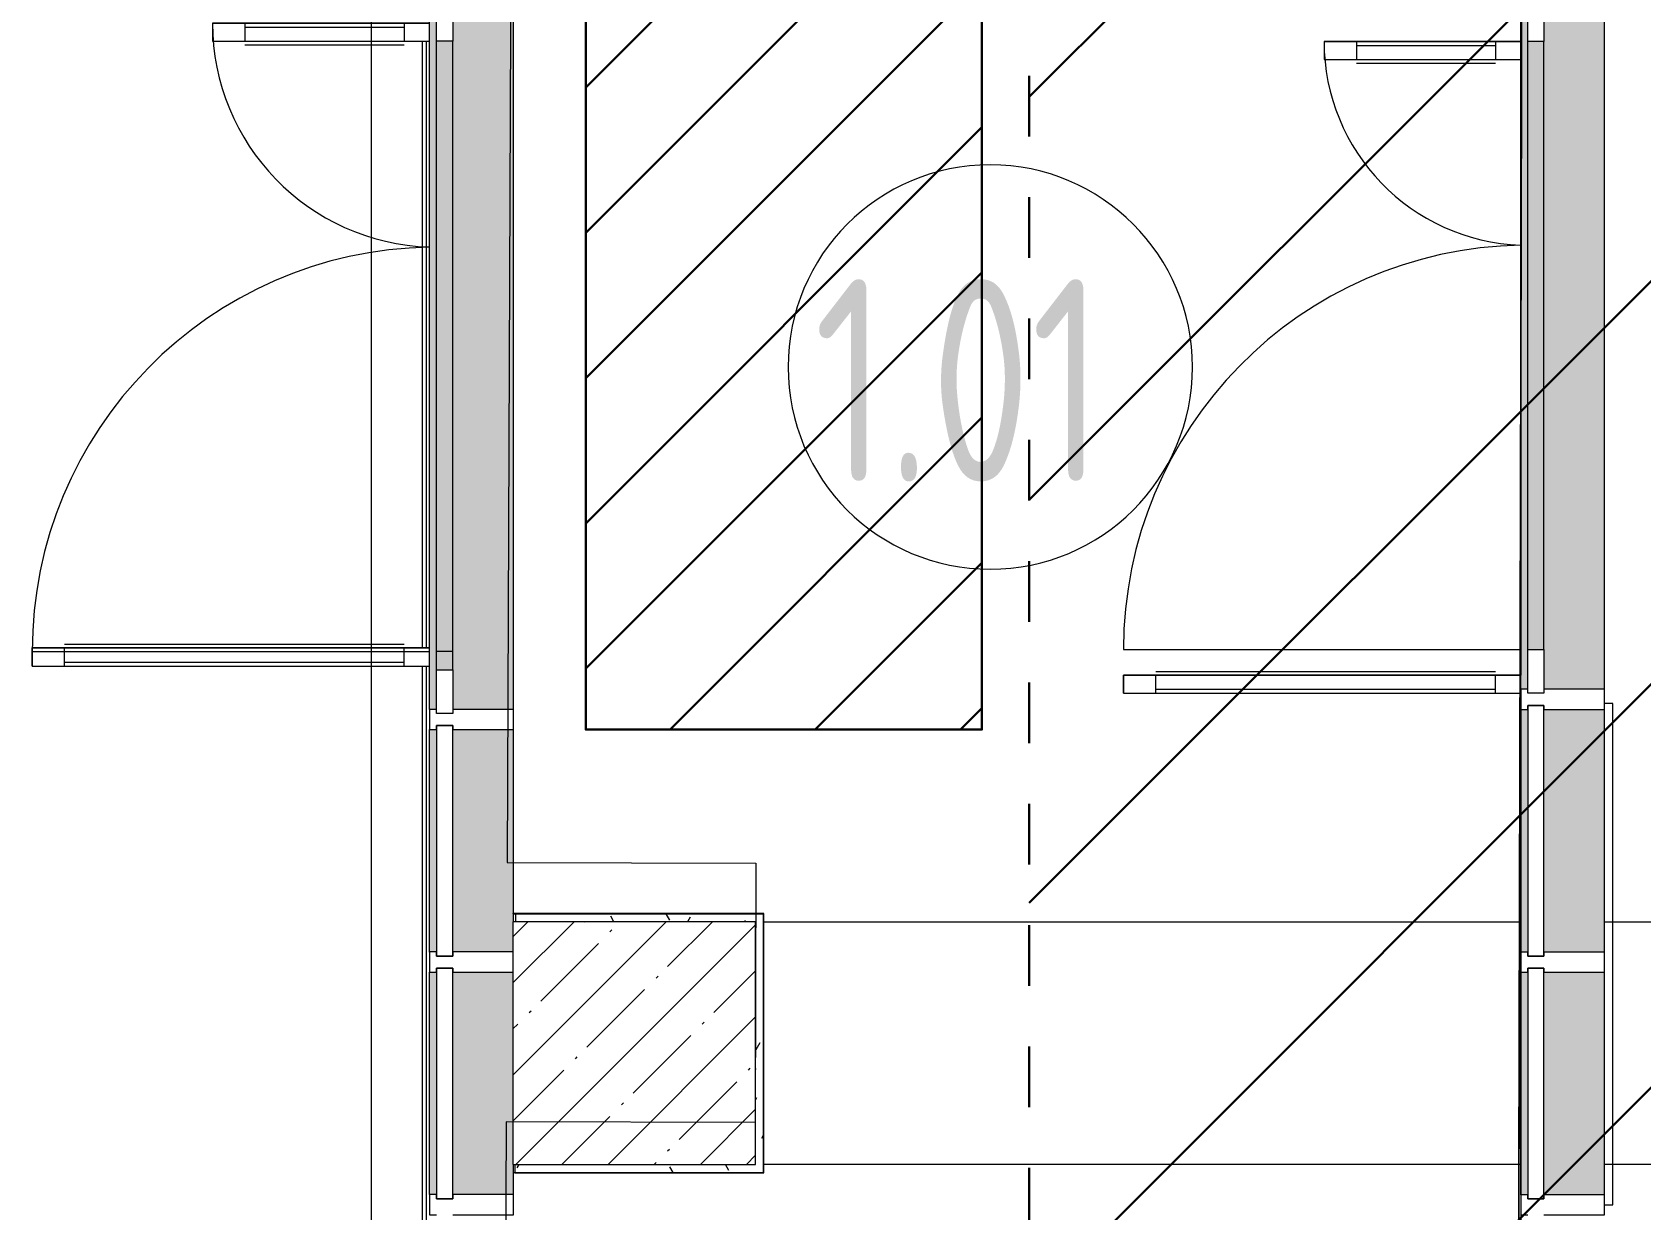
# Model space of a CAD drawing. Header units: millimetres. Extents: x -1113 to 415037, y -3642 to 354837.
# Drawn here: x 2936 to 6914, y 17602 to 20514 of the extents above; entities that cross this region are included whole.
import ezdxf

# ---------------------------------------------------------------- set-up
doc = ezdxf.new("R2010")
doc.units = ezdxf.units.MM
doc.linetypes.add('Штрих короткий', pattern=[600, 300, -300])
for name, color, linetype, lineweight in [('0) строит. леса', 20, 'Continuous', 30), ('A-AREA-BNDY', 7, 'Continuous', 5), ('A-AREA-IDEN', 7, 'Continuous', 9), ('A-DETL-GENF', 7, 'Continuous', 9), ('A-FLOR', 7, 'Continuous', 9), ('A-GLAZ-CURT', 7, 'Continuous', 9), ('A-GLAZ-CURT-1', 7, 'Continuous', 5), ('A-GLAZ-CURT-2', 7, 'Continuous', 20), ('A-GLAZ-CWMG', 7, 'Continuous', 9), ('A-GLAZ-CWMG-1', 7, 'Continuous', 20), ('I-WALL', 7, 'Continuous', 5), ('S-COLS', 7, 'Continuous', 9), ('S-COLS-1', 7, 'Continuous', 5), ('Оси', 7, 'Continuous', 9)]:
    doc.layers.add(name, color=color, linetype=linetype, lineweight=lineweight)
for name, color, linetype, lineweight, true_color in [('A-DOOR-1', 7, 'Continuous', 5, 0xc0c0c0), ('A-WALL-1', 9, 'Continuous', 5, 0x808080), ('A-WALL-FNSH-1', 9, 'Continuous', 5, 0x808080)]:
    doc.layers.add(name, color=color, linetype=linetype, lineweight=lineweight, true_color=true_color)
doc.styles.add('СПДС', font='ГОСТ тип А.ttf', dxfattribs={"width": 0.9})
pattern_1 = [(0, (64.7, -136.06), (243.84, 60.96), [20.117, -162.763, 20.117, -162.763, -975.36]), (0, (64.7, -136.06), (243.84, 60.96), [-365.76, 20.117, -345.643, 20.117, -162.763, -426.72]), (0, (64.7, -136.06), (243.84, 60.96), [-914.4, 20.117, -101.803, 20.117, -284.683]), (120, (156.14, -105.58), (-174.7129, 180.69163), [20.117, -162.763, 20.117, -162.763, -975.36]), (120, (156.14, -105.58), (-174.7129, 180.69163), [-365.76, 20.117, -345.643, 20.117, -162.763, -426.72]), (120, (156.14, -105.58), (-174.7129, 180.69163), [-914.4, 20.117, -101.803, 20.117, -284.683]), (240, (186.62, 16.34), (-69.1271, -241.65163), [20.117, -162.763, 20.117, -162.763, -975.36]), (240, (186.62, 16.34), (-69.1271, -241.65163), [-365.76, 20.117, -345.643, 20.117, -162.763, -426.72]), (240, (186.62, 16.34), (-69.1271, -241.65163), [-914.4, 20.117, -101.803, 20.117, -284.683])]

# ---------------------------------------------------------------- blocks, each defined once
blk = doc.blocks.new('Системная панель - Стекло - 40мм-32257947-Объем проектирования 1 этажа')
at = {"layer": 'A-GLAZ-CURT-1'}
h = blk.add_hatch(dxfattribs=at)
h.set_pattern_fill('FP_71', color=256, style=0, pattern_type=2)
h.set_pattern_definition([(135, (18475, -6770), (-565.685, -565.685), [400, -1200]), (135, (18675, -7170), (-565.685, -565.685), [1200, -400]), (135, (18875, -6370), (-565.685, -565.685), [400, -1200])])
h.paths.add_polyline_path([(310, 0), (310, 40), (-310, 40), (-310, 0), (245, 0)])
at = {"layer": 'A-GLAZ-CURT-2'}
for p, q in [((310, 40), (-310, 40)), ((-310, 40), (-310, 0)), ((310, 0), (310, 40)), ((-310, 0), (310, 0))]:
    blk.add_line(p, q, dxfattribs=at)
blk = doc.blocks.new('Прямоугольный импост - Импост структурный с накладкой - 190мм-32257948-Объем проектирования 1 этажа')
at = {"layer": 'A-GLAZ-CWMG'}
for points in [[(6553, 18375), (6570, 18375), (6570, 18975), (6553, 18975), (6553, 18409.4)], [(6610, 18375), (6760, 18375), (6760, 18975), (6610, 18975), (6610, 18450)]]:
    blk.add_hatch(color=256, dxfattribs=at).paths.add_polyline_path(points)
for p, q in [((6553, 18375), (6553, 18975)), ((6760, 18375), (6760, 18975))]:
    blk.add_line(p, q, dxfattribs=at)
blk = doc.blocks.new('Прямоугольный импост - Импост структурный с накладкой - 190мм-22862222-Объем проектирования 1 этажа')
at = {"layer": 'A-GLAZ-CWMG-1'}
for p, q in [((-25, 0), (-25, 17)), ((-25, 17), (25, 17)), ((25, 0), (15, 0)), ((15, 0), (15, -40)), ((25, 17), (25, 0)), ((-25, -190), (-25, -40)), ((15, -40), (25, -40)), ((25, -40), (25, -190)), ((25, -190), (-25, -190))]:
    blk.add_line(p, q, dxfattribs=at)
blk = doc.blocks.new('Прямоугольный импост - Импост структурный с накладкой - 190мм-V44-Объем проектирования 1 этажа')
at = {"layer": 'A-GLAZ-CWMG-1'}
for p, q in [((-25, 0), (-25, 17)), ((-25, 17), (25, 17)), ((-15, 0), (-25, 0)), ((-15, -40), (-15, 0)), ((25, 17), (25, 0)), ((-25, -190), (-25, -40)), ((-25, -40), (-15, -40)), ((25, -40), (25, -190)), ((25, -190), (-25, -190))]:
    blk.add_line(p, q, dxfattribs=at)
blk = doc.blocks.new('Прямоугольный импост - Импост структурный с накладкой - 190мм-23190277-Объем проектирования 1 этажа')
at = {"layer": 'A-GLAZ-CWMG'}
for points in [[(3871.1, 19950.1), (3871.1, 20725.1), (3854.1, 20725.1), (3854.1, 19950.1), (3861.1, 19950.1)], [(4031.1, 19950.1), (4061.1, 19950.1), (4060, 20725.1), (3911.1, 20725), (3911.1, 19950.1), (4006.1, 19950.1)], [(3871.1, 19950.1), (3911.1, 19950.1), (3910, 20627.1), (3871.1, 20627.1), (3871.1, 20132.4)]]:
    blk.add_hatch(color=256, dxfattribs=at).paths.add_polyline_path(points)
for p, q in [((3854.1, 19950.1), (3854.1, 20725.1)), ((4061.1, 19950.1), (4061.1, 20725)), ((3871.1, 19950.1), (3871.1, 20627.1)), ((3911.1, 19950.1), (3911.1, 20627.1))]:
    blk.add_line(p, q, dxfattribs=at)
blk = doc.blocks.new('BSC_Колонна _Прямоугольная - 600х600-17858062-Объем проектирования 1 этажа')
at = {"layer": 'S-COLS-1'}
h = blk.add_hatch(dxfattribs=at)
h.set_pattern_fill('FP_153', color=256, style=0, pattern_type=2)
h.set_pattern_definition([(45, (-4360, -18150), (-114.0493, 114.0493), []), (45, (-4245.95, -18150), (-114.0493, 114.0493), [201.612, -40.322, 6.706, -33.617])])
h.paths.add_polyline_path([(-300, -300), (300, -300), (300, 300), (-300, 300), (-300, -137.6)])
for p, q in [((300, 300), (-300, 300)), ((-300, 300), (-300, -300)), ((300, -300), (300, 300)), ((-300, -300), (300, -300))]:
    blk.add_line(p, q, dxfattribs=at)
blk = doc.blocks.new('Прямоугольный импост - Импост структурный с накладкой - 190мм-32257698-Объем проектирования 1 этажа')
at = {"layer": 'A-GLAZ-CWMG'}
for points in [[(6560, 16025), (6570, 16025), (6570, 17725), (6553, 17725), (6553, 16025)], [(6760, 16025), (6760, 17725), (6610, 17725), (6610, 16025)], [(6570, 16123), (6610, 16123), (6610, 17627), (6570, 17627), (6570, 16699.3)]]:
    blk.add_hatch(color=256, dxfattribs=at).paths.add_polyline_path(points)
for p, q in [((6553, 16025), (6553, 17725)), ((6760, 16025), (6760, 17725)), ((6570, 16123), (6570, 17627)), ((6610, 16123), (6610, 17627))]:
    blk.add_line(p, q, dxfattribs=at)
blk = doc.blocks.new('Дверь_Витражная_остекление_ - ДВН_ДАО_Главный вход_1800 в свету 3-32257949-Объем проектирования 1 этажа')
at = {"layer": 'A-DETL-GENF'}
for p, q in [((-752, -504), (-752, -17)), ((-752, -17), (-752, -504)), ((-707, -504), (-707, -17)), ((-707, -504), (-707, -17)), ((815, -1000), (815, -17)), ((815, -17), (815, -1000)), ((860, -1000), (860, -17)), ((860, -1000), (860, -17)), ((-752, -80), (-707, -80)), ((-742, -424), (-742, -80)), ((-698, -424), (-698, -80)), ((806, -920), (806, -80)), ((860, -80), (815, -80)), ((850, -920), (850, -80)), ((-752, -424), (-707, -424)), ((-752, -504), (-707, -504)), ((-752, -504), (-707, -504)), ((860, -920), (815, -920)), ((860, -1000), (815, -1000)), ((815, -1000), (860, -1000))]:
    blk.add_line(p, q, dxfattribs=at)
at = {"layer": 'A-DOOR-1'}
for p, q in [((-860, 40), (-752, 40)), ((-860, 0), (-860, 40)), ((-752, 40), (-752, 0)), ((752, 40), (860, 40)), ((752, 0), (752, 40)), ((860, 40), (860, 0)), ((-752, 0), (-860, 0)), ((-752, -504), (-752, -17)), ((860, 0), (752, 0)), ((752, -1000), (752, -17))]:
    blk.add_line(p, q, dxfattribs=at)
for centre, radius, start, end in [((-752, 0), 504, 270, 358.0452), ((752, 0), 1000, 180.979, 270)]:
    blk.add_arc(centre, radius, start, end, dxfattribs=at)
blk = doc.blocks.new('Системная панель - Стекло - 40мм-23926328-Объем проектирования 1 этажа')
at = {"layer": 'A-GLAZ-CURT-1'}
h = blk.add_hatch(dxfattribs=at)
h.set_pattern_fill('FP_157', color=256, style=0, pattern_type=2)
h.set_pattern_definition([(135, (17850, -6770), (-565.685, -565.685), [400, -1200]), (135, (18050, -7170), (-565.685, -565.685), [1200, -400]), (135, (18250, -6370), (-565.685, -565.685), [400, -1200])])
h.paths.add_polyline_path([(285, 40), (-285, 40), (-285, 0), (285, 0)])
at = {"layer": 'A-GLAZ-CURT-2'}
for p, q in [((285, 40), (-285, 40)), ((-285, 40), (-285, 0)), ((285, 0), (285, 40)), ((-285, 0), (285, 0))]:
    blk.add_line(p, q, dxfattribs=at)
blk = doc.blocks.new('Прямоугольный импост - Импост структурный с накладкой - 190мм-23926323-Объем проектирования 1 этажа')
at = {"layer": 'A-GLAZ-CWMG'}
for points in [[(6570, 17775), (6570, 18325), (6553, 18325), (6553, 17775), (6560, 17775)], [(6610, 17775), (6760, 17775), (6760, 18325), (6610, 18325), (6610, 17830)]]:
    blk.add_hatch(color=256, dxfattribs=at).paths.add_polyline_path(points)
for p, q in [((6553, 17775), (6553, 18325)), ((6760, 17775), (6760, 18325))]:
    blk.add_line(p, q, dxfattribs=at)
blk = doc.blocks.new('Прямоугольный импост - Импост структурный с накладкой - 190мм-V156-Объем проектирования 1 этажа')
at = {"layer": 'A-GLAZ-CWMG-1'}
for p, q in [((-25, 0), (-25, 17)), ((-25, 17), (25, 17)), ((-15, 0), (-25, 0)), ((-15, -40), (-15, 0)), ((25, 0), (15, 0)), ((15, 0), (15, -40)), ((25, 17), (25, 0)), ((-25, -190), (-25, -40)), ((-25, -40), (-15, -40)), ((15, -40), (25, -40)), ((25, -40), (25, -190)), ((25, -190), (-25, -190))]:
    blk.add_line(p, q, dxfattribs=at)
blk = doc.blocks.new('Прямоугольный импост - Импост структурный с накладкой - 170мм-23186685-Объем проектирования 1 этажа')
at = {"layer": 'A-GLAZ-CWMG'}
for p, q in [((3836.1, 19127.1), (3836.1, 20627.1)), ((3846.1, 19127.1), (3846.1, 20627.1)), ((3836.1, 17663.1), (3836.1, 19082.1)), ((3846.1, 17663.1), (3846.1, 19082.1))]:
    blk.add_line(p, q, dxfattribs=at)
blk = doc.blocks.new('Прямоугольный импост - Импост структурный с накладкой - 190мм-23933667-Объем проектирования 1 этажа')
at = {"layer": 'A-GLAZ-CWMG'}
for points in [[(3861.1, 19150.1), (3871.1, 19150.1), (3871.1, 19950.1), (3854.1, 19950.1), (3854.1, 19150.1)], [(3871.1, 19150.1), (3911.1, 19150.1), (3910, 19950.1), (3871.1, 19950.1)], [(4060, 19150.1), (4061.1, 19150.1), (4060, 19950.1), (3911.1, 19950.1), (3911.1, 19150.1), (4031.1, 19150.1)]]:
    blk.add_hatch(color=256, dxfattribs=at).paths.add_polyline_path(points)
for p, q in [((3854.1, 19150.1), (3854.1, 19950.1)), ((3871.1, 19150.1), (3871.1, 19950.1)), ((3911.1, 19150.1), (3911.1, 19950.1)), ((4061.1, 19150.1), (4061.1, 19950.1))]:
    blk.add_line(p, q, dxfattribs=at)
blk = doc.blocks.new('Дверь_Витражная_СКБ_2Ст - ВН-1_ ДВН_ДАО_Главный вход_1800 в свету 3-31912953-Объем проектирования 1 этажа')
at = {"layer": 'A-DETL-GENF'}
for p, q in [((732, 40), (732, 0)), ((732, 40), (732, 0)), ((-822, -554), (-822, -17)), ((-822, -17), (-822, -554)), ((-777, -554), (-777, -17)), ((-777, -554), (-777, -17)), ((723, -1000), (723, -17)), ((723, -17), (723, -1000)), ((768, -1000), (768, -17)), ((768, -1000), (768, -17)), ((-822, -80), (-777, -80)), ((-812, -474), (-812, -80)), ((-768, -474), (-768, -80)), ((714, -920), (714, -80)), ((768, -80), (723, -80)), ((758, -920), (758, -80)), ((-822, -474), (-777, -474)), ((-822, -554), (-777, -554)), ((-822, -554), (-777, -554)), ((768, -920), (723, -920)), ((768, -1000), (723, -1000)), ((723, -1000), (768, -1000))]:
    blk.add_line(p, q, dxfattribs=at)
at = {"layer": 'A-DOOR-1'}
for p, q in [((-885, 40), (-777, 40)), ((-885, 0), (-885, 40)), ((-777, 40), (-777, 0)), ((777, 40), (885, 40)), ((777, 0), (777, 40)), ((885, 40), (885, 0)), ((-777, 0), (-885, 0)), ((-822, -554), (-822, -17)), ((732, -1000), (732, -17)), ((885, 0), (777, 0))]:
    blk.add_line(p, q, dxfattribs=at)
for centre, radius, start, end in [((-822, 0), 554, 270, 358.227), ((732, 0), 1000, 180.979, 270)]:
    blk.add_arc(centre, radius, start, end, dxfattribs=at)
blk = doc.blocks.new('Системная панель - Стекло - 40мм-V190-Объем проектирования 1 этажа')
at = {"layer": 'A-GLAZ-CURT-2'}
for p, q in [((285, 40), (-285, 40)), ((-285, 40), (-285, 0)), ((285, 0), (285, 40)), ((-285, 0), (285, 0))]:
    blk.add_line(p, q, dxfattribs=at)
blk = doc.blocks.new('Прямоугольный импост - Импост структурный с накладкой - 190мм-V191-Объем проектирования 1 этажа')
at = {"layer": 'A-GLAZ-CWMG'}
for points in [[(3861.1, 17775.1), (3871.1, 17775.1), (3871.1, 18325.1), (3854.1, 18325.1), (3854.1, 17775.1)], [(4060, 17775.1), (4061.1, 17775.1), (4060, 18325.1), (3911.1, 18325.1), (3911.1, 17775.1), (4031.1, 17775.1)]]:
    blk.add_hatch(color=256, dxfattribs=at).paths.add_polyline_path(points)
for p, q in [((3854.1, 17775.1), (3854.1, 18325.1)), ((4061.1, 17775.1), (4061.1, 17850))]:
    blk.add_line(p, q, dxfattribs=at)
blk = doc.blocks.new('Прямоугольный импост - Импост структурный с накладкой - 190мм-V192-Объем проектирования 1 этажа')
at = {"layer": 'A-GLAZ-CWMG-1'}
for p, q in [((-25, 0), (-25, 17)), ((-25, 17), (25, 17)), ((-15, 0), (-25, 0)), ((-15, -40), (-15, 0)), ((25, 0), (15, 0)), ((15, 0), (15, -40)), ((25, 17), (25, 0)), ((-25, -188.9), (-25, -40)), ((-25, -40), (-15, -40)), ((15, -40), (25, -40)), ((25, -40), (25, -188.9))]:
    blk.add_line(p, q, dxfattribs=at)
blk = doc.blocks.new('Прямоугольный импост - Импост структурный с накладкой - 190мм-23933741-Объем проектирования 1 этажа')
at = {"layer": 'A-GLAZ-CWMG-1'}
for p, q in [((-25, 0), (-25, 17)), ((-25, 17), (25, 17)), ((-15, 0), (-25, 0)), ((-15, -40), (-15, 0)), ((25, 17), (25, 0)), ((-25, -190), (-25, -40)), ((-25, -40), (-15, -40)), ((25, -40), (25, -190)), ((25, -190), (-25, -190))]:
    blk.add_line(p, q, dxfattribs=at)
blk = doc.blocks.new('Системная панель - Стекло - 40мм-V207-Объем проектирования 1 этажа')
at = {"layer": 'A-GLAZ-CURT-2'}
for p, q in [((285, 40), (-285, 40)), ((-285, 40), (-285, 0)), ((285, 0), (285, 40)), ((-285, 0), (285, 0))]:
    blk.add_line(p, q, dxfattribs=at)
blk = doc.blocks.new('Прямоугольный импост - Импост структурный с накладкой - 190мм-V208-Объем проектирования 1 этажа')
at = {"layer": 'A-GLAZ-CWMG'}
for points in [[(3861.1, 18375.1), (3871.1, 18375.1), (3871.1, 18925.1), (3854.1, 18925.1), (3854.1, 18375.1)], [(4031.1, 18375.1), (4060, 18375.1), (4060, 18925.1), (3911.1, 18925.1), (3911.1, 18375.1), (4006.1, 18375.1)]]:
    blk.add_hatch(color=256, dxfattribs=at).paths.add_polyline_path(points)
for p, q in [((3854.1, 18375.1), (3854.1, 18925.1)), ((4061.1, 18450), (4061.1, 18925.1))]:
    blk.add_line(p, q, dxfattribs=at)
blk = doc.blocks.new('Прямоугольный импост - Импост структурный с накладкой - 190мм-V209-Объем проектирования 1 этажа')
at = {"layer": 'A-GLAZ-CWMG-1'}
for p, q in [((-25, 0), (-25, 17)), ((-25, 17), (25, 17)), ((25, 0), (15, 0)), ((15, 0), (15, -40)), ((25, 17), (25, 0)), ((-25, -190), (-25, -40)), ((15, -40), (25, -40)), ((25, -40), (25, -190)), ((25, -190), (-25, -190))]:
    blk.add_line(p, q, dxfattribs=at)
blk = doc.blocks.new('Прямоугольный импост - Импост структурный с накладкой - 190мм-23933668-Объем проектирования 1 этажа')
at = {"layer": 'A-GLAZ-CWMG'}
for points in [[(3871.1, 18975.1), (3871.1, 19150.1), (3854.1, 19150.1), (3854.1, 18975.1), (3861.1, 18975.1)], [(3911.1, 19073.1), (3910, 19150.1), (3871.1, 19150.1), (3871.1, 19073.1), (3910, 19073.1)], [(4031.1, 18975.1), (4061.1, 18975.1), (4060, 19150.1), (3911.1, 19150.1), (3911.1, 18975.1), (4006.1, 18975.1)]]:
    blk.add_hatch(color=256, dxfattribs=at).paths.add_polyline_path(points)
for p, q in [((3854.1, 18975.1), (3854.1, 19150.1)), ((3871.1, 19073.1), (3871.1, 19150.1)), ((3911.1, 19073.1), (3911.1, 19150.1)), ((4061.1, 18975.1), (4061.1, 19150.1))]:
    blk.add_line(p, q, dxfattribs=at)
blk = doc.blocks.new('Марка_Помещения - Номер-25198446-Объем проектирования 1 этажа')
at = {"layer": 'A-AREA-IDEN'}
for start, end in [(360, 180), (180, 360)]:
    blk.add_arc((0, 0), 2.5, start, end, dxfattribs=at)

msp = doc.modelspace()

# ---------------------------------------------------------------- hatches: boundary and pattern name
at = {"layer": '0) строит. леса', "linetype": 'Штрих короткий', "ltscale": 0.5}
h = msp.add_hatch(dxfattribs=at)
h.set_pattern_fill('ANSI31', color=256, scale=222)
h.paths.add_polyline_path([(12251.3, 25505.4), (5401.8, 25505.4), (5401.8, 15474.4), (12251.3, 15474.4)])
at = {"layer": '0) строит. леса'}
h = msp.add_hatch(dxfattribs=at)
h.set_pattern_fill('ANSI31', color=256, scale=80)
h.set_pattern_definition([(45, (8504.46, 164668.18), (-179.60512, 179.60512), [])])
h.paths.add_polyline_path([(4304.8, 20789.1), (4304.8, 18789.1), (5284.8, 18789.1), (5284.8, 20789.1)])
at = {"layer": 'I-WALL'}
h = msp.add_hatch(dxfattribs=at)
h.set_pattern_fill('FP_191', color=256, style=0, pattern_type=2)
h.set_pattern_definition(pattern_1)
h.paths.add_polyline_path([(4302.9, 18313.9), (4724.7, 18313.9), (4724.7, 18333.2), (4130.9, 18333.1), (4130.8, 18314.3)])
h = msp.add_hatch(dxfattribs=at)
h.set_pattern_fill('FP_191', color=256, style=0, pattern_type=2)
h.set_pattern_definition(pattern_1)
h.paths.add_polyline_path([(4744.7, 17713.9), (4744.7, 18333.1), (4724.7, 18333.1), (4724.7, 17713.9), (4729.7, 17713.9)])
h = msp.add_hatch(dxfattribs=at)
h.set_pattern_fill('FP_191', color=256, style=0, pattern_type=2)
h.set_pattern_definition(pattern_1)
h.paths.add_polyline_path([(4744.7, 17693.9), (4744.7, 17713.9), (4129.5, 17713.9), (4129.5, 17693.9), (4724.7, 17693.9)])

# ---------------------------------------------------------------- linework, layer by layer
at = {"layer": '0) строит. леса', "linetype": 'Штрих короткий', "ltscale": 0.5}
msp.add_lwpolyline([(12251.3, 25505.4), (5401.8, 25505.4), (5401.8, 15474.4), (12251.3, 15474.4)], close=True, dxfattribs=at)
at = {"layer": '0) строит. леса'}
msp.add_lwpolyline([(4304.8, 20789.1), (4304.8, 18789.1), (5284.8, 18789.1), (5284.8, 20789.1)], close=True, dxfattribs=at)
at = {"layer": 'A-AREA-BNDY', "flags": 128}
msp.add_lwpolyline([(4697, 15329.5), (4696.6, 15188.5), (6196.6, 15185), (6206.6, 15184.9), (6207, 15324.9), (6212, 15324.9), (6212, 15325.9), (6607, 15325), (6619.6, 20726), (4119.9, 20731.9), (4110.5, 18460.1), (4725.3, 18458.6), (4723.8, 17817.4), (4107.8, 17818.9), (4097.4, 15330.9)], close=True, dxfattribs=at)
msp.add_lwpolyline([(9962.2, 20725.1), (8939.2, 20727.5), (8939.2, 20748.5), (6619.7, 20754), (6619.6, 20726), (6607.3, 15477.5)], dxfattribs=at)
at = {"layer": 'A-FLOR'}
for p, q in [((6617.7, 20588.9), (6617.7, 20490.9)), ((6617.7, 20445.9), (6617.7, 18923.9)), ((6617.7, 18878.9), (6617.7, 17490.9)), ((6844.7, 18853.9), (6824.7, 18853.9)), ((6844.7, 17613.9), (6844.7, 18853.9)), ((4744.7, 18333.1), (4125.8, 18334.3)), ((4744.7, 17693.9), (4744.7, 18333.1)), ((4744.7, 18313.9), (6617.7, 18313.9)), ((6824.7, 18313.9), (8574.7, 18313.9)), ((6617.7, 17713.9), (4744.7, 17713.9)), ((8574.7, 17713.9), (6824.7, 17713.9)), ((4125.8, 17693.9), (4744.7, 17693.9)), ((6824.7, 17613.9), (6844.7, 17613.9))]:
    msp.add_line(p, q, dxfattribs=at)
at = {"layer": 'A-WALL-1'}
for p, q in [((4130.9, 18334.3), (4130.8, 18314.3)), ((4130.8, 18314.3), (4302.9, 18313.9)), ((4129.5, 17713.9), (4129.5, 17693.9))]:
    msp.add_line(p, q, dxfattribs=at)
at = {"layer": 'A-WALL-FNSH-1'}
for p, q in [((4745.7, 18334.1), (4124.7, 18334.1)), ((4124.7, 18334.1), (4124.7, 18333.1)), ((4124.7, 18333.1), (4744.7, 18333.1)), ((4744.7, 18333.1), (4744.7, 18333.1)), ((4745.7, 17692.9), (4745.7, 18334.1)), ((4129.5, 17693.9), (4129.5, 17692.9)), ((4129.5, 17692.9), (4745.7, 17692.9))]:
    msp.add_line(p, q, dxfattribs=at)
at = {"layer": 'Оси'}
msp.add_lwpolyline([(3774.7, -2042.3), (3774.7, 2957.7), (3774.7, 22262), (3774.7, 27262)], dxfattribs=at)

# ---------------------------------------------------------------- block references
at = {"layer": 'A-AREA-IDEN', "xscale": 199.9999999999999, "yscale": 199.9999999999999, "zscale": 199.9999999999999}
msp.add_blockref('Марка_Помещения - Номер-25198446-Объем проектирования 1 этажа', (5305.3, 19685.5), dxfattribs=at)
at = {"layer": 'A-DOOR-1', "rotation": 269.9999999999999}
for name, p in [('Дверь_Витражная_СКБ_2Ст - ВН-1_ ДВН_ДАО_Главный вход_1800 в свету 3-31912953-Объем проектирования 1 этажа', (3935.8, 19714.1)), ('Дверь_Витражная_остекление_ - ДВН_ДАО_Главный вход_1800 в свету 3-32257949-Объем проектирования 1 этажа', (6634.7, 19738.9))]:
    msp.add_blockref(name, p, dxfattribs=at)
at = {"layer": 'A-GLAZ-CURT', "rotation": 269.9999999999999}
for name, p in [('Системная панель - Стекло - 40мм-32257947-Объем проектирования 1 этажа', (6634.7, 18538.9)), ('Системная панель - Стекло - 40мм-V207-Объем проектирования 1 этажа', (3935.8, 18514.1)), ('Системная панель - Стекло - 40мм-V190-Объем проектирования 1 этажа', (3935.8, 17914.1)), ('Системная панель - Стекло - 40мм-23926328-Объем проектирования 1 этажа', (6634.7, 17913.9))]:
    msp.add_blockref(name, p, dxfattribs=at)
at = {"layer": 'A-GLAZ-CWMG'}
for name, p in [('Прямоугольный импост - Импост структурный с накладкой - 170мм-23186685-Объем проектирования 1 этажа', (64.7, -136.1)), ('Прямоугольный импост - Импост структурный с накладкой - 190мм-23190277-Объем проектирования 1 этажа', (64.7, -136.1)), ('Прямоугольный импост - Импост структурный с накладкой - 190мм-32257698-Объем проектирования 1 этажа', (64.7, 2863.9)), ('Прямоугольный импост - Импост структурный с накладкой - 190мм-23933667-Объем проектирования 1 этажа', (64.7, -136.1)), ('Прямоугольный импост - Импост структурный с накладкой - 190мм-23933668-Объем проектирования 1 этажа', (64.7, -136.1)), ('Прямоугольный импост - Импост структурный с накладкой - 190мм-32257948-Объем проектирования 1 этажа', (64.7, -136.1)), ('Прямоугольный импост - Импост структурный с накладкой - 190мм-V208-Объем проектирования 1 этажа', (64.7, -136.1)), ('Прямоугольный импост - Импост структурный с накладкой - 190мм-V191-Объем проектирования 1 этажа', (64.7, -136.1)), ('Прямоугольный импост - Импост структурный с накладкой - 190мм-23926323-Объем проектирования 1 этажа', (64.7, -136.1))]:
    msp.add_blockref(name, p, dxfattribs=at)
at = {"layer": 'A-GLAZ-CWMG', "extrusion": (0, 0, -1), "rotation": 270.0000000000001}
for name, p in [('Прямоугольный импост - Импост структурный с накладкой - 190мм-22862222-Объем проектирования 1 этажа', (-6634.7, 18863.9)), ('Прямоугольный импост - Импост структурный с накладкой - 190мм-V209-Объем проектирования 1 этажа', (-3935.8, 18814.1)), ('Прямоугольный импост - Импост структурный с накладкой - 190мм-V192-Объем проектирования 1 этажа', (-3935.8, 18214.1)), ('Прямоугольный импост - Импост структурный с накладкой - 190мм-V156-Объем проектирования 1 этажа', (-6634.7, 18213.9)), ('Прямоугольный импост - Импост структурный с накладкой - 190мм-23933741-Объем проектирования 1 этажа', (-3935.8, 17614.1)), ('Прямоугольный импост - Импост структурный с накладкой - 190мм-V44-Объем проектирования 1 этажа', (-6634.7, 17613.9))]:
    msp.add_blockref(name, p, dxfattribs=at)
at = {"layer": 'S-COLS'}
msp.add_blockref('BSC_Колонна _Прямоугольная - 600х600-17858062-Объем проектирования 1 этажа', (4424.7, 18013.9), dxfattribs=at)

# ---------------------------------------------------------------- texts
at = {"layer": 'A-AREA-IDEN', "insert": (4869.3, 19902.7), "char_height": 500, "width": 1096.708, "attachment_point": 1, "style": 'СПДС'}
msp.add_mtext('1.01', dxfattribs=at)

doc.saveas('drawing.dxf')
